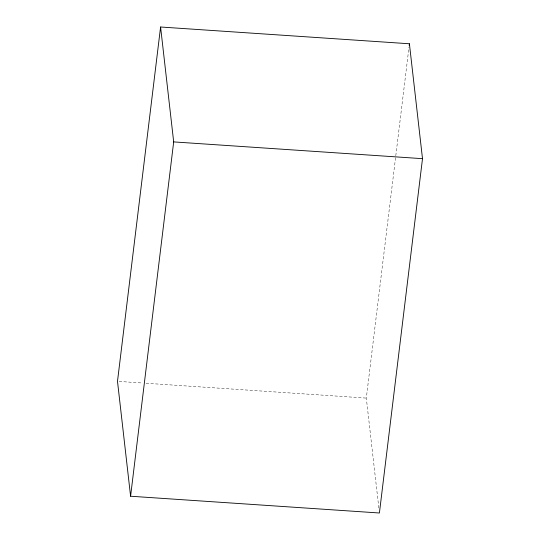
<?xml version="1.0" encoding="UTF-8"?>
<svg xmlns="http://www.w3.org/2000/svg" width="540" height="540" viewBox="0 0 540 540"><rect width="100%" height="100%" fill="white"/><g stroke="black" fill="none" stroke-linecap="round" stroke-linejoin="round"><path stroke-width="0.41" stroke-dasharray="2.7 2.03" d="M378.844 508.005L366.316 398.095L395.692 156.58M395.793 155.75L409.003 47.108M119.178 381.443L142.715 383.029M146.077 383.252L366.316 398.095"/><path stroke-width="0.81" d="M160.589 27L117.497 381.328L130.592 496.233L379.411 513L422.503 158.672L409.408 43.767L160.589 27L173.684 141.905L130.592 496.233M409.205 45.434L409.408 43.767M173.684 141.905L422.503 158.672"/></g></svg>
